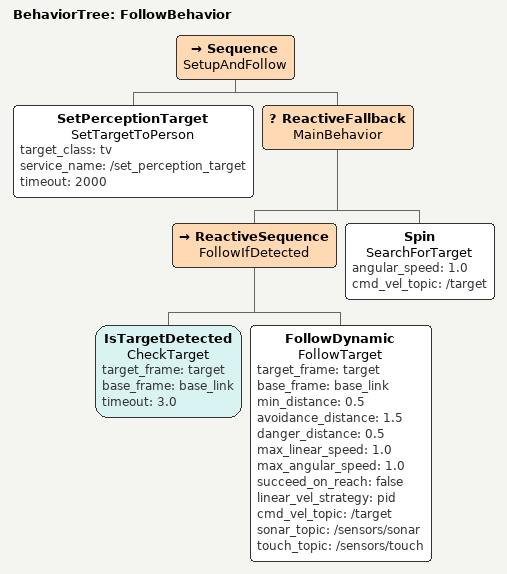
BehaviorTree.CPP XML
<?xml version="1.0"?>
<root BTCPP_format="4">

  <BehaviorTree ID="FollowBehavior">

    <Sequence name="SetupAndFollow">

      <!-- First, set the perception target to the desired class -->
      <SetPerceptionTarget
        name="SetTargetToPerson"
        target_class="tv"
        service_name="/set_perception_target"
        timeout="2000"/>

      <!-- Then, continuously follow or search for the target -->
      <ReactiveFallback name="MainBehavior">

      <!-- Branch 1: If target is detected, follow it -->
      <ReactiveSequence name="FollowIfDetected">

        <IsTargetDetected
          name="CheckTarget"
          target_frame="target"
          base_frame="base_link"
          timeout="3.0"/>

        <FollowDynamic
          name="FollowTarget"
          target_frame="target"
          base_frame="base_link"
          min_distance="0.5"
          avoidance_distance="1.5"
          danger_distance="0.5"
          max_linear_speed="1.0"
          max_angular_speed="1.0"
          succeed_on_reach="false"
          linear_vel_strategy="pid"
          cmd_vel_topic="/target"
          sonar_topic="/sensors/sonar"
          touch_topic="/sensors/touch"/>

      </ReactiveSequence>

      <!-- Branch 2: If target not detected, spin to search -->
      <Spin
        name="SearchForTarget"
        angular_speed="1.0"
        cmd_vel_topic="/target"/>

      </ReactiveFallback>

    </Sequence>

  </BehaviorTree>

</root>
